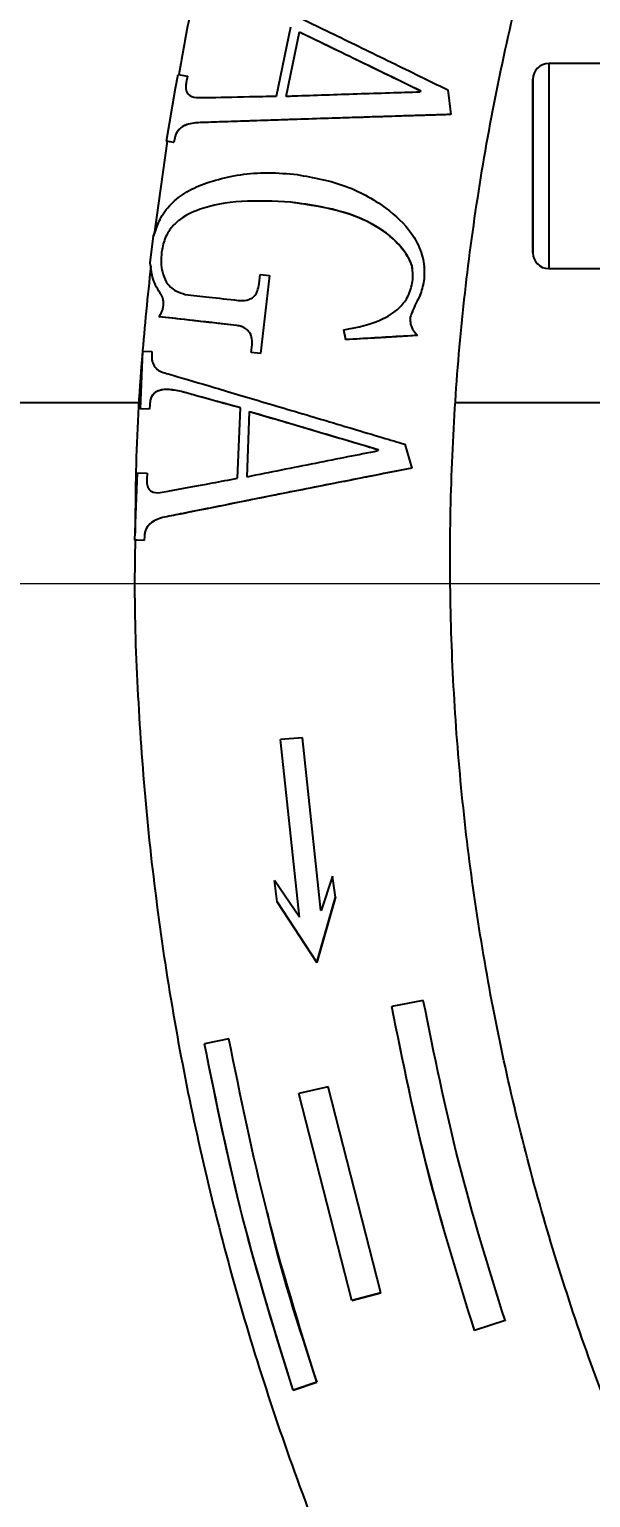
# Model space of a CAD drawing. Header units: millimetres. Extents: x 2085 to 4229, y 754 to 2271.
# Drawn here: x 2894.1 to 2929.6, y 1093.5 to 1186.6 of the extents above; entities that cross this region are included whole.
import ezdxf

# ---------------------------------------------------------------- set-up
doc = ezdxf.new("R2010")
doc.units = ezdxf.units.MM
doc.layers.add('AM_5', color=3, linetype='Continuous', lineweight=25)
doc.styles.add('SLDTEXTSTYLE1', font='txt.shx', dxfattribs={"width": 0.7, "bigfont": 'gbcbig.shx'})
doc.dimstyles.new('SLDDIMSTYLE12$0', dxfattribs={"dimtxt": 12, "dimasz": 10, "dimexe": 0, "dimexo": 0.0625, "dimgap": 0.875, "dimtad": 1, "dimdec": 1, "dimlfac": 1.8, "dimrnd": 1e-09, "dimzin": 12, "dimdsep": 46, "dimtxsty": 'SLDTEXTSTYLE1', "dimcen": 0.09, "dimdle": 8.16, "dimclrd": 3, "dimclre": 3, "dimadec": 0, "dimazin": 3, "dimtfac": 1, "dimtdec": 1, "dimtofl": 0, "dimtmove": 0, "dimatfit": 3, "dimfxl": 0, "dimfrac": 2, "dimtolj": 1, "dimlwd": 5, "dimlwe": 5, "dimarcsym": 0})

# ---------------------------------------------------------------- blocks, each defined once
blk = doc.blocks.new('*D70')
at = {"layer": 'AM_5', "color": 3, "linetype": 'Continuous', "lineweight": 5, "transparency": 16777216}
for p, q in [((2785.587, 1128.523), (2785.587, 1302.033)), ((2938.087, 1302.033), (2795.587, 1302.033))]:
    blk.add_line(p, q, dxfattribs=at)
at = {"layer": 'AM_5', "color": 3, "lineweight": 5, "transparency": 16777216}
blk.add_line((2948.087, 1183.7), (2948.087, 1302.033), dxfattribs=at)
at = {"layer": 'AM_5', "color": 3, "transparency": 16777216}
for points in [[(2795.587, 1303.7), (2795.587, 1300.366), (2785.587, 1302.033)], [(2938.087, 1303.7), (2938.087, 1300.366), (2948.087, 1302.033)]]:
    blk.add_solid(points, dxfattribs=at)
at = {"layer": 'Defpoints', "color": 0, "transparency": 16777216}
for p in [(2785.587, 1302.033), (2948.087, 1183.637), (2785.587, 1128.461)]:
    blk.add_point(p, dxfattribs=at)
at = {"layer": 'AM_5', "color": 0, "transparency": 16777216, "insert": (2861.08, 1308.908), "char_height": 12, "attachment_point": 5, "style": 'SLDTEXTSTYLE1'}
blk.add_mtext('\\A1;165', dxfattribs=at)
blk = doc.blocks.new('*D72')
at = {"layer": 'AM_5', "color": 3, "lineweight": 5, "transparency": 16777216}
blk.add_line((3026.797, 1151.45), (2876.458, 1151.45), dxfattribs=at)
at = {"layer": 'AM_5', "color": 3, "linetype": 'Continuous', "lineweight": 5, "transparency": 16777216}
for p, q in [((2876.458, 1141.45), (2876.458, 919.825)), ((3006.09, 909.825), (2876.458, 909.825))]:
    blk.add_line(p, q, dxfattribs=at)
at = {"layer": 'AM_5', "color": 3, "transparency": 16777216}
for points in [[(2874.792, 1141.45), (2878.125, 1141.45), (2876.458, 1151.45)], [(2874.792, 919.825), (2878.125, 919.825), (2876.458, 909.825)]]:
    blk.add_solid(points, dxfattribs=at)
at = {"layer": 'Defpoints', "color": 0, "transparency": 16777216}
for p in [(3026.86, 1151.45), (2876.458, 909.825), (3006.153, 909.825)]:
    blk.add_point(p, dxfattribs=at)
at = {"layer": 'AM_5', "color": 0, "transparency": 16777216, "insert": (2869.583, 983.738), "char_height": 12, "attachment_point": 5, "rotation": 90, "style": 'SLDTEXTSTYLE1'}
blk.add_mtext('\\A1;245', dxfattribs=at)

msp = doc.modelspace()

# ---------------------------------------------------------------- linework, layer by layer
at = {"color": 7, "linetype": 'Continuous', "lineweight": 25}
for p, q in [((2909.739, 1182.347), (2910.647, 1186.735)), ((2910.346, 1182.324), (2911.192, 1186.42)), ((2910.346, 1182.322), (2911.192, 1186.417)), ((2911.192, 1186.42), (2911.192, 1186.417)), ((2933.987, 1184.417), (2926.987, 1184.417)), ((2903.343, 1182.86), (2903.521, 1183.719)), ((2903.521, 1183.719), (2904.106, 1183.603)), ((2904.106, 1183.603), (2904.025, 1183.213)), ((2904.106, 1183.602), (2904.025, 1183.211)), ((2904.106, 1183.602), (2904.106, 1183.603)), ((2902.781, 1179.5), (2903.343, 1182.86)), ((2904.025, 1183.211), (2904.025, 1183.213)), ((2918.86, 1182.699), (2918.842, 1182.601)), ((2920.598, 1182.743), (2920.786, 1181.18)), ((2904.61, 1180.653), (2904.61, 1180.655)), ((2920.786, 1181.173), (2920.786, 1181.18)), ((2925.987, 1177.917), (2925.987, 1180.917)), ((2925.987, 1180.917), (2925.987, 1180.917)), ((2925.987, 1180.917), (2925.987, 1177.917)), ((2903.296, 1179.703), (2903.238, 1179.41)), ((2903.296, 1179.701), (2903.238, 1179.408)), ((2903.296, 1179.701), (2903.296, 1179.703)), ((2902.822, 1179.492), (2901.995, 1173.604)), ((2903.238, 1179.41), (2902.781, 1179.5)), ((2902.977, 1179.459), (2902.781, 1179.5)), ((2903.238, 1179.408), (2902.977, 1179.459)), ((2903.238, 1179.408), (2903.238, 1179.41)), ((2925.987, 1177.917), (2925.987, 1174.917)), ((2925.987, 1174.917), (2925.987, 1177.917)), ((2925.987, 1177.917), (2925.987, 1177.917)), ((2910.64, 1175.625), (2910.64, 1175.628)), ((2902.252, 1174.332), (2901.946, 1173.488)), ((2902.252, 1174.332), (2902.4, 1174.557)), ((2925.987, 1174.917), (2925.987, 1174.917)), ((2901.748, 1171.781), (2901.946, 1173.488)), ((2902.465, 1172.45), (2902.465, 1172.452)), ((2901.862, 1170.965), (2901.748, 1171.781)), ((2919.092, 1171.516), (2919.092, 1171.523)), ((2926.987, 1171.417), (2933.987, 1171.417)), ((2908.642, 1170.453), (2908.708, 1171.046)), ((2908.708, 1171.046), (2909.301, 1170.977)), ((2909.301, 1170.977), (2908.731, 1166.036)), ((2909.301, 1170.974), (2908.731, 1166.033)), ((2909.301, 1170.974), (2909.301, 1170.977)), ((2919.077, 1170.639), (2919.077, 1170.646)), ((2902.365, 1169.86), (2902.365, 1169.862)), ((2902.294, 1168.367), (2902.294, 1168.369)), ((2907.235, 1167.807), (2907.235, 1167.81)), ((2914.009, 1167.526), (2914.009, 1167.531)), ((2914.141, 1166.915), (2914.009, 1167.531)), ((2914.141, 1166.911), (2914.009, 1167.526)), ((2914.141, 1166.911), (2914.141, 1166.915)), ((2918.679, 1167.18), (2918.679, 1167.187)), ((2901.25, 1166.192), (2901.101, 1162.529)), ((2901.25, 1166.192), (2901.846, 1166.171)), ((2901.25, 1166.191), (2901.25, 1166.192)), ((2901.846, 1166.171), (2901.835, 1165.874)), ((2901.846, 1166.169), (2901.835, 1165.873)), ((2901.846, 1166.169), (2901.846, 1166.171)), ((2908.138, 1166.105), (2908.197, 1166.599)), ((2908.731, 1166.036), (2908.138, 1166.105)), ((2908.138, 1166.102), (2908.138, 1166.105)), ((2908.731, 1166.033), (2908.138, 1166.102)), ((2908.731, 1166.033), (2908.731, 1166.036)), ((2901.117, 1162.917), (2795.087, 1162.917)), ((2903.728, 1163.624), (2903.728, 1163.626)), ((2936.087, 1162.917), (2921.091, 1162.917)), ((2901.697, 1162.508), (2901.101, 1162.529)), ((2901.101, 1162.529), (2901.101, 1162.528)), ((2901.181, 1162.524), (2901.101, 1162.528)), ((2901.697, 1162.506), (2901.181, 1162.524)), ((2901.712, 1162.807), (2901.697, 1162.508)), ((2901.712, 1162.805), (2901.697, 1162.506)), ((2901.697, 1162.506), (2901.697, 1162.508)), ((2901.712, 1162.805), (2901.712, 1162.807)), ((2907.271, 1158.137), (2907.452, 1162.592)), ((2907.874, 1158.211), (2908.04, 1162.367)), ((2907.874, 1158.208), (2908.04, 1162.364)), ((2908.04, 1162.367), (2908.04, 1162.364)), ((2917.871, 1160.287), (2918.305, 1158.781)), ((2916.173, 1159.961), (2916.166, 1159.866)), ((2900.771, 1154.212), (2900.942, 1158.473)), ((2900.942, 1158.473), (2901.538, 1158.451)), ((2901.538, 1158.451), (2901.52, 1158.056)), ((2901.538, 1158.449), (2901.52, 1158.054)), ((2901.538, 1158.449), (2901.538, 1158.451)), ((2918.305, 1158.773), (2918.305, 1158.781)), ((2902.513, 1155.639), (2902.513, 1155.641)), ((2901.367, 1154.191), (2900.771, 1154.212)), ((2900.922, 1154.205), (2900.771, 1154.212)), ((2900.771, 1154.212), (2900.771, 1154.212)), ((2901.367, 1154.189), (2900.922, 1154.205)), ((2901.378, 1154.491), (2901.367, 1154.191)), ((2901.378, 1154.489), (2901.367, 1154.189)), ((2901.367, 1154.189), (2901.367, 1154.191)), ((2901.378, 1154.489), (2901.378, 1154.491)), ((2911.387, 1141.683), (2909.995, 1141.583)), ((2909.995, 1141.583), (2909.995, 1141.58)), ((2911.196, 1130.326), (2909.995, 1141.583)), ((2911.196, 1130.323), (2909.995, 1141.58)), ((2912.547, 1130.739), (2911.387, 1141.683)), ((2909.783, 1131.293), (2909.605, 1132.653)), ((2911.196, 1130.326), (2909.605, 1132.653)), ((2909.605, 1132.653), (2909.605, 1132.65)), ((2909.783, 1131.29), (2909.605, 1132.65)), ((2913.297, 1132.927), (2912.571, 1130.747)), ((2913.473, 1131.594), (2913.297, 1132.927)), ((2909.783, 1131.293), (2912.286, 1127.451)), ((2909.783, 1131.29), (2909.783, 1131.293)), ((2912.286, 1127.447), (2909.783, 1131.29)), ((2912.286, 1127.451), (2913.473, 1131.594)), ((2913.473, 1131.591), (2912.286, 1127.447)), ((2913.473, 1131.594), (2913.473, 1131.591)), ((2912.571, 1130.747), (2912.547, 1130.739)), ((2912.286, 1127.451), (2912.286, 1127.447)), ((2919.04, 1125.051), (2917.044, 1124.657)), ((2917.044, 1124.657), (2917.044, 1124.653)), ((2906.726, 1122.607), (2905.179, 1122.297)), ((2905.179, 1122.297), (2905.179, 1122.295)), ((2913.02, 1119.573), (2911.158, 1119.16)), ((2916.358, 1106.531), (2913.02, 1119.573)), ((2914.513, 1106.044), (2911.158, 1119.16)), ((2911.158, 1119.16), (2911.158, 1119.157)), ((2914.513, 1106.041), (2911.158, 1119.157)), ((2914.513, 1106.044), (2916.358, 1106.531)), ((2916.358, 1106.528), (2914.513, 1106.041)), ((2916.358, 1106.531), (2916.358, 1106.528)), ((2914.513, 1106.041), (2914.513, 1106.044)), ((2922.284, 1104.146), (2924.217, 1104.78)), ((2924.217, 1104.775), (2922.284, 1104.142)), ((2924.217, 1104.78), (2924.217, 1104.775)), ((2922.284, 1104.142), (2922.284, 1104.146)), ((2910.795, 1100.357), (2912.293, 1100.854)), ((2912.293, 1100.851), (2910.795, 1100.355)), ((2912.293, 1100.854), (2912.293, 1100.851)), ((2910.795, 1100.355), (2910.795, 1100.357))]:
    msp.add_line(p, q, dxfattribs=at)
at = {"color": 7, "linetype": 'Continuous', "lineweight": 25, "flags": 128}
for points in [[(2926.987, 1184.417), (2926.987, 1184.318), (2926.987, 1183.885), (2926.987, 1183.13), (2926.987, 1182.095), (2926.987, 1180.834), (2926.987, 1179.416), (2926.987, 1177.917)], [(2926.987, 1177.917), (2926.987, 1176.418), (2926.987, 1174.999), (2926.987, 1173.739), (2926.987, 1172.703), (2926.987, 1171.948), (2926.987, 1171.515), (2926.987, 1171.417)]]:
    msp.add_lwpolyline(points, dxfattribs=at)
at = {"color": 7, "linetype": 'Continuous', "lineweight": 25}
for centre, start, end in [((2926.987, 1183.417), 90, 180), ((2926.987, 1172.417), 180, 270)]:
    msp.add_arc(centre, 1, start, end, dxfattribs=at)
for points, knots in [([(3070.654, 982.719), (3073.215, 982.744), (3076.795, 982.779), (3082.064, 983.057), (3086.529, 983.393), (3091.845, 983.958), (3097.414, 984.732), (3103.227, 985.742), (3109.199, 986.998), (3115.275, 988.508), (3121.413, 990.279), (3127.578, 992.313), (3133.741, 994.613), (3139.878, 997.178), (3145.966, 1000.008), (3151.986, 1003.102), (3157.919, 1006.457), (3163.748, 1010.069), (3169.457, 1013.935), (3175.033, 1018.049), (3180.46, 1022.406), (3185.726, 1027), (3190.817, 1031.825), (3195.722, 1036.872), (3200.429, 1042.135), (3204.927, 1047.605), (3209.205, 1053.273), (3213.254, 1059.131), (3217.063, 1065.167), (3220.625, 1071.373), (3223.93, 1077.738), (3226.971, 1084.25), (3229.74, 1090.9), (3232.231, 1097.674), (3234.436, 1104.562), (3236.351, 1111.55), (3237.969, 1118.628), (3239.287, 1125.782), (3240.3, 1132.999), (3241.004, 1140.266), (3241.397, 1147.57), (3241.476, 1154.898), (3241.239, 1162.236), (3240.685, 1169.571), (3239.813, 1176.888), (3238.623, 1184.175), (3237.114, 1191.418), (3235.289, 1198.603), (3233.149, 1205.715), (3230.695, 1212.743), (3227.93, 1219.672), (3224.858, 1226.488), (3221.48, 1233.179), (3217.803, 1239.73), (3213.829, 1246.13), (3209.564, 1252.366), (3205.013, 1258.424), (3200.181, 1264.292), (3195.074, 1269.959), (3189.697, 1275.411), (3184.251, 1280.459), (3178.777, 1285.111), (3173.319, 1289.38), (3167.694, 1293.423), (3161.913, 1297.231), (3155.985, 1300.799), (3149.923, 1304.121), (3143.737, 1307.192), (3137.44, 1310.005), (3131.047, 1312.557), (3124.572, 1314.843), (3118.034, 1316.859), (3111.459, 1318.602), (3104.886, 1320.067), (3098.392, 1321.248), (3092.103, 1322.145), (3086.579, 1322.729), (3081.696, 1323.096), (3076.872, 1323.336), (3070.898, 1323.453), (3065.381, 1323.343), (3060.112, 1323.071), (3055.647, 1322.734), (3050.331, 1322.169), (3044.762, 1321.395), (3038.949, 1320.385), (3032.978, 1319.129), (3026.901, 1317.619), (3020.764, 1315.848), (3014.598, 1313.814), (3008.435, 1311.514), (3002.298, 1308.949), (2996.21, 1306.119), (2990.19, 1303.025), (2984.258, 1299.67), (2978.428, 1296.058), (2972.719, 1292.192), (2967.143, 1288.078), (2961.716, 1283.721), (2956.45, 1279.127), (2951.359, 1274.302), (2946.454, 1269.255), (2941.747, 1263.992), (2937.249, 1258.522), (2932.971, 1252.854), (2928.922, 1246.996), (2925.113, 1240.96), (2921.551, 1234.754), (2918.246, 1228.389), (2915.203, 1221.877), (2912.442, 1215.226), (2910.104, 1208.944), (2908.826, 1204.838), (2908.263, 1203.03)], [0, 0, 0, 0, 0.010207, 0.014274, 0.021037, 0.028056, 0.035587, 0.043451, 0.051578, 0.059911, 0.06841, 0.077044, 0.085791, 0.094634, 0.103558, 0.112554, 0.121612, 0.130726, 0.13989, 0.149098, 0.158347, 0.167633, 0.176954, 0.186306, 0.195688, 0.205098, 0.214535, 0.223996, 0.233481, 0.242989, 0.252518, 0.262068, 0.271639, 0.281229, 0.290838, 0.300466, 0.310113, 0.319778, 0.329461, 0.339162, 0.348881, 0.358618, 0.368373, 0.378146, 0.387938, 0.397748, 0.407578, 0.417427, 0.427296, 0.437185, 0.447097, 0.457031, 0.466988, 0.47697, 0.486979, 0.497016, 0.507082, 0.517181, 0.527315, 0.537488, 0.547704, 0.556915, 0.566123, 0.575327, 0.584526, 0.593719, 0.602905, 0.612082, 0.621247, 0.630396, 0.639524, 0.64862, 0.657668, 0.666638, 0.675463, 0.683979, 0.691963, 0.697606, 0.703501, 0.71122, 0.721427, 0.725494, 0.732257, 0.739276, 0.746807, 0.754671, 0.762798, 0.771131, 0.77963, 0.788264, 0.797011, 0.805853, 0.814778, 0.823774, 0.832832, 0.841946, 0.85111, 0.860318, 0.869567, 0.878853, 0.888174, 0.897526, 0.906908, 0.916318, 0.925755, 0.935216, 0.944701, 0.954208, 0.963738, 0.973288, 0.982858, 0.992449, 1, 1, 1, 1]), ([(2962.503, 1049.126), (2961.543, 1050.127), (2959.053, 1052.72), (2955.272, 1057.133), (2951.14, 1062.335), (2947.24, 1067.74), (2943.57, 1073.327), (2940.144, 1079.088), (2936.969, 1085.012), (2934.056, 1091.087), (2931.411, 1097.302), (2929.043, 1103.644), (2926.958, 1110.101), (2925.163, 1116.661), (2923.664, 1123.309), (2922.465, 1130.033), (2921.571, 1136.819), (2920.985, 1143.653), (2920.712, 1150.52), (2920.753, 1157.408), (2921.11, 1164.301), (2921.785, 1171.184), (2922.778, 1178.044), (2924.09, 1184.866), (2925.719, 1191.636), (2927.665, 1198.337), (2929.925, 1204.957), (2932.497, 1211.481), (2935.378, 1217.893), (2938.564, 1224.181), (2942.052, 1230.33), (2945.837, 1236.326), (2949.913, 1242.155), (2954.276, 1247.804), (2958.92, 1253.259), (2963.839, 1258.508), (2968.848, 1263.365), (2973.903, 1267.837), (2978.961, 1271.934), (2984.188, 1275.811), (2989.582, 1279.442), (2994.058, 1282.239), (2996.782, 1283.736), (2997.609, 1284.19)], [0, 0, 0, 0, 0.015178, 0.039329, 0.06356, 0.087866, 0.112243, 0.136687, 0.161195, 0.185765, 0.210395, 0.235082, 0.259825, 0.284624, 0.309477, 0.334382, 0.359341, 0.384352, 0.409415, 0.434531, 0.459699, 0.484921, 0.510196, 0.535528, 0.560915, 0.586361, 0.611867, 0.637436, 0.66307, 0.688773, 0.714548, 0.740401, 0.766336, 0.79236, 0.818482, 0.844709, 0.871054, 0.894803, 0.918543, 0.942272, 0.965987, 0.989686, 1, 1, 1, 1]), ([(2904.707, 1189.453), (2904.552, 1188.801), (2904.103, 1186.9), (2903.776, 1184.975), (2903.562, 1183.711)], [0, 0, 0, 0, 0.343292, 1, 1, 1, 1]), ([(2906.468, 1189.625), (2907.225, 1189.258), (2908.74, 1188.524), (2912.023, 1186.927), (2915.036, 1185.458), (2917.468, 1184.272), (2919.149, 1183.451), (2920.152, 1182.961), (2920.598, 1182.743)], [0, 0, 0, 0, 0.22299, 0.445793, 0.67328, 0.789814, 0.906343, 1, 1, 1, 1]), ([(2911.192, 1186.42), (2911.77, 1186.14), (2912.942, 1185.572), (2914.852, 1184.646), (2916.864, 1183.669), (2918.187, 1183.026), (2918.86, 1182.699)], [0, 0, 0, 0, 0.233574, 0.473975, 0.732396, 1, 1, 1, 1]), ([(2911.192, 1186.417), (2912.25, 1185.904), (2914.366, 1184.878), (2917.033, 1183.582), (2918.419, 1182.908), (2918.86, 1182.693)], [0, 0, 0, 0, 0.405367, 0.810677, 1, 1, 1, 1]), ([(2925.987, 1177.917), (2925.987, 1178.608), (2925.987, 1179.673), (2925.987, 1180.954), (2925.987, 1181.834), (2925.987, 1182.548), (2925.987, 1183.212), (2925.987, 1183.549), (2925.987, 1183.212), (2925.987, 1182.548), (2925.987, 1181.834), (2925.987, 1180.954), (2925.987, 1179.673), (2925.987, 1178.608), (2925.987, 1177.917)], [0, 0, 0, 0, 0.119728, 0.18418, 0.25, 0.31582, 0.380272, 0.5, 0.619728, 0.68418, 0.75, 0.81582, 0.880272, 1, 1, 1, 1]), ([(2904.025, 1183.213), (2904.012, 1183.129), (2903.988, 1182.984), (2903.994, 1182.781), (2904.04, 1182.598), (2904.222, 1182.351), (2904.612, 1182.238), (2905.04, 1182.249), (2905.248, 1182.255)], [0, 0, 0, 0, 0.075592, 0.129544, 0.200348, 0.316647, 0.669362, 1, 1, 1, 1]), ([(2904.025, 1183.211), (2904.01, 1183.126), (2903.989, 1183.002), (2903.994, 1182.897), (2903.995, 1182.865)], [0, 0, 0, 0, 0.690619, 1, 1, 1, 1]), ([(2918.842, 1182.601), (2918.2, 1182.58), (2916.897, 1182.539), (2914.863, 1182.473), (2912.82, 1182.406), (2911.322, 1182.357), (2910.514, 1182.33), (2910.346, 1182.324)], [0, 0, 0, 0, 0.231076, 0.468855, 0.699928, 0.937733, 1, 1, 1, 1]), ([(2905.248, 1182.255), (2906.111, 1182.273), (2907.408, 1182.301), (2909.155, 1182.336), (2909.739, 1182.347)], [0, 0, 0, 0, 0.666054, 1, 1, 1, 1]), ([(2904.61, 1180.655), (2904.459, 1180.631), (2904.156, 1180.584), (2903.765, 1180.428), (2903.502, 1180.186), (2903.347, 1179.903), (2903.312, 1179.766), (2903.296, 1179.703)], [0, 0, 0, 0, 0.2849657, 0.5701763, 0.8579747, 0.9347833, 1, 1, 1, 1]), ([(2904.61, 1180.653), (2904.456, 1180.628), (2904.146, 1180.58), (2903.755, 1180.42), (2903.5, 1180.178), (2903.348, 1179.904), (2903.313, 1179.765), (2903.296, 1179.701)], [0, 0, 0, 0, 0.284377, 0.568981, 0.855817, 0.932972, 1, 1, 1, 1]), ([(2920.786, 1181.18), (2920.191, 1181.162), (2919.003, 1181.125), (2916.408, 1181.044), (2913.664, 1180.956), (2911.026, 1180.871), (2909.14, 1180.809), (2907.426, 1180.751), (2905.853, 1180.698), (2905.036, 1180.67), (2904.61, 1180.655)], [0, 0, 0, 0, 0.1101454, 0.2202978, 0.4397644, 0.5503798, 0.6609876, 0.7707247, 0.8804511, 1, 1, 1, 1]), ([(2920.786, 1181.173), (2919.92, 1181.147), (2918.19, 1181.095), (2914.799, 1180.989), (2911.268, 1180.876), (2907.935, 1180.766), (2905.761, 1180.693), (2904.849, 1180.661), (2904.61, 1180.653)], [0, 0, 0, 0, 0.185407, 0.370709, 0.558398, 0.746927, 0.933689, 1, 1, 1, 1]), ([(2925.987, 1177.917), (2925.987, 1177.225), (2925.987, 1176.161), (2925.987, 1174.88), (2925.987, 1174), (2925.987, 1173.285), (2925.987, 1172.621), (2925.987, 1172.284), (2925.987, 1172.621), (2925.987, 1173.285), (2925.987, 1174), (2925.987, 1174.88), (2925.987, 1176.161), (2925.987, 1177.225), (2925.987, 1177.917)], [0, 0, 0, 0, 0.119728, 0.18418, 0.25, 0.31582, 0.380272, 0.5, 0.619728, 0.68418, 0.75, 0.81582, 0.880272, 1, 1, 1, 1]), ([(2901.946, 1173.488), (2902.107, 1173.938), (2902.419, 1174.815), (2903.243, 1175.743), (2904.308, 1176.472), (2905.649, 1176.987), (2907.203, 1177.366), (2908.951, 1177.536), (2910.214, 1177.45), (2910.846, 1177.407)], [0, 0, 0, 0, 0.153019, 0.297411, 0.441696, 0.5827, 0.723648, 0.861813, 1, 1, 1, 1]), ([(2910.846, 1177.407), (2911.902, 1177.227), (2913.967, 1176.876), (2916.557, 1175.468), (2918.185, 1173.963), (2918.947, 1172.534), (2919.136, 1171.455), (2919.092, 1170.847), (2919.077, 1170.646)], [0, 0, 0, 0, 0.271147, 0.5298944, 0.7266952, 0.8469675, 0.9493062, 1, 1, 1, 1]), ([(2910.64, 1175.628), (2909.57, 1175.681), (2907.421, 1175.787), (2905.052, 1175.316), (2903.699, 1174.668), (2903.007, 1173.964), (2902.676, 1173.389), (2902.521, 1172.815), (2902.48, 1172.55), (2902.465, 1172.452)], [0, 0, 0, 0, 0.279466, 0.561234, 0.760369, 0.846596, 0.933772, 0.975461, 1, 1, 1, 1]), ([(2918.385, 1170.728), (2918.386, 1170.994), (2918.388, 1171.526), (2917.96, 1172.449), (2917, 1173.521), (2915.177, 1174.685), (2912.855, 1175.328), (2911.285, 1175.541), (2910.64, 1175.628)], [0, 0, 0, 0, 0.077882, 0.155889, 0.303048, 0.519911, 0.802703, 1, 1, 1, 1]), ([(2918.353, 1171.404), (2918.352, 1171.41), (2918.342, 1171.65), (2918.033, 1172.27), (2917.21, 1173.351), (2915.582, 1174.479), (2913.205, 1175.258), (2911.522, 1175.499), (2910.64, 1175.625)], [0, 0, 0, 0, 0.00184, 0.074749, 0.2227, 0.476818, 0.725837, 1, 1, 1, 1]), ([(2902.465, 1172.452), (2902.447, 1172.228), (2902.411, 1171.777), (2902.508, 1171.115), (2902.781, 1170.455), (2903.275, 1169.993), (2903.757, 1169.847), (2903.961, 1169.786)], [0, 0, 0, 0, 0.140036, 0.28161, 0.481654, 0.781436, 1, 1, 1, 1]), ([(2901.778, 1171.571), (2901.58, 1169.669), (2901.13, 1165.343), (2900.814, 1159.697), (2900.796, 1155.96), (2900.789, 1154.66)], [0, 0, 0, 0, 0.338448, 0.769886, 1, 1, 1, 1]), ([(2902.365, 1169.862), (2902.266, 1170.027), (2902.07, 1170.357), (2901.836, 1170.939), (2901.781, 1171.469), (2901.748, 1171.781)], [0, 0, 0, 0, 0.291087, 0.582222, 1, 1, 1, 1]), ([(2907.32, 1169.402), (2907.5, 1169.392), (2907.779, 1169.376), (2908.155, 1169.511), (2908.394, 1169.721), (2908.57, 1170.046), (2908.615, 1170.299), (2908.642, 1170.453)], [0, 0, 0, 0, 0.297366, 0.460878, 0.62571, 0.771958, 1, 1, 1, 1]), ([(2914.009, 1167.531), (2914.87, 1167.705), (2916.203, 1167.975), (2917.553, 1168.872), (2918.194, 1169.781), (2918.32, 1170.404), (2918.385, 1170.728)], [0, 0, 0, 0, 0.4419525, 0.6841992, 0.835853, 1, 1, 1, 1]), ([(2919.077, 1170.646), (2919.006, 1170.324), (2918.88, 1169.755), (2918.475, 1169.045), (2918.299, 1168.578), (2918.212, 1168.345)], [0, 0, 0, 0, 0.394484, 0.697426, 1, 1, 1, 1]), ([(2919.077, 1170.639), (2919.005, 1170.316), (2918.876, 1169.739), (2918.479, 1169.048), (2918.301, 1168.575), (2918.212, 1168.338)], [0, 0, 0, 0, 0.388501, 0.694445, 1, 1, 1, 1]), ([(2902.573, 1169.039), (2902.579, 1169.126), (2902.592, 1169.3), (2902.554, 1169.529), (2902.474, 1169.724), (2902.406, 1169.81), (2902.365, 1169.862)], [0, 0, 0, 0, 0.227622, 0.457985, 0.670614, 1, 1, 1, 1]), ([(2902.577, 1169.329), (2902.569, 1169.397), (2902.552, 1169.54), (2902.472, 1169.723), (2902.405, 1169.808), (2902.365, 1169.86)], [0, 0, 0, 0, 0.266914, 0.554772, 1, 1, 1, 1]), ([(2903.961, 1169.786), (2904.442, 1169.731), (2905.423, 1169.62), (2906.68, 1169.475), (2907.32, 1169.402)], [0, 0, 0, 0, 0.490594, 1, 1, 1, 1]), ([(2902.294, 1168.369), (2902.341, 1168.443), (2902.417, 1168.566), (2902.52, 1168.77), (2902.558, 1168.936), (2902.571, 1169.025), (2902.573, 1169.039)], [0, 0, 0, 0, 0.41784, 0.693834, 0.949665, 1, 1, 1, 1]), ([(2907.235, 1167.81), (2906.152, 1167.934), (2904.07, 1168.171), (2902.87, 1168.305), (2902.294, 1168.369)], [0, 0, 0, 0, 0.520417, 1, 1, 1, 1]), ([(2907.235, 1167.807), (2906.266, 1167.918), (2904.328, 1168.139), (2902.896, 1168.3), (2902.362, 1168.36), (2902.294, 1168.367)], [0, 0, 0, 0, 0.466445, 0.932894, 1, 1, 1, 1]), ([(2908.197, 1166.599), (2908.201, 1166.762), (2908.208, 1167.039), (2908.038, 1167.384), (2907.813, 1167.617), (2907.532, 1167.762), (2907.332, 1167.794), (2907.235, 1167.81)], [0, 0, 0, 0, 0.26261, 0.443971, 0.625229, 0.817543, 1, 1, 1, 1]), ([(2908.197, 1166.596), (2908.201, 1166.759), (2908.208, 1167.036), (2908.037, 1167.384), (2907.807, 1167.619), (2907.525, 1167.76), (2907.328, 1167.792), (2907.235, 1167.807)], [0, 0, 0, 0, 0.267101, 0.452006, 0.636956, 0.828357, 1, 1, 1, 1]), ([(2918.212, 1168.345), (2918.21, 1168.192), (2918.206, 1167.885), (2918.39, 1167.471), (2918.585, 1167.28), (2918.679, 1167.187)], [0, 0, 0, 0, 0.3373649, 0.6775205, 1, 1, 1, 1]), ([(2918.679, 1167.187), (2917.481, 1167.116), (2916.019, 1167.029), (2914.429, 1166.933), (2914.141, 1166.915)], [0, 0, 0, 0, 0.819128, 1, 1, 1, 1]), ([(2918.679, 1167.18), (2917.818, 1167.13), (2916.462, 1167.05), (2914.761, 1166.948), (2914.141, 1166.911)], [0, 0, 0, 0, 0.635161, 1, 1, 1, 1]), ([(2901.835, 1165.874), (2901.837, 1165.792), (2901.842, 1165.625), (2901.929, 1165.338), (2902.119, 1165.059), (2902.448, 1164.856), (2902.735, 1164.784), (2902.88, 1164.748)], [0, 0, 0, 0, 0.088857, 0.178743, 0.417554, 0.704897, 1, 1, 1, 1]), ([(2902.88, 1164.748), (2903.686, 1164.509), (2905.299, 1164.033), (2908.791, 1162.996), (2911.992, 1162.043), (2914.569, 1161.274), (2916.344, 1160.744), (2917.401, 1160.427), (2917.871, 1160.287)], [0, 0, 0, 0, 0.223616, 0.447069, 0.674605, 0.79085, 0.907091, 1, 1, 1, 1]), ([(2903.728, 1163.626), (2903.427, 1163.686), (2902.825, 1163.805), (2902.271, 1163.719), (2901.954, 1163.49), (2901.831, 1163.328), (2901.751, 1163.119), (2901.725, 1162.945), (2901.715, 1162.841), (2901.712, 1162.807)], [0, 0, 0, 0, 0.346276, 0.693905, 0.784054, 0.874801, 0.925202, 0.975897, 1, 1, 1, 1]), ([(2903.728, 1163.624), (2903.417, 1163.685), (2902.792, 1163.806), (2902.234, 1163.708), (2901.929, 1163.461), (2901.814, 1163.294), (2901.743, 1163.08), (2901.722, 1162.919), (2901.714, 1162.828), (2901.712, 1162.805)], [0, 0, 0, 0, 0.352704, 0.706931, 0.794737, 0.883199, 0.933397, 0.983603, 1, 1, 1, 1]), ([(2907.452, 1162.592), (2906.339, 1162.901), (2904.974, 1163.281), (2903.922, 1163.572), (2903.728, 1163.626)], [0, 0, 0, 0, 0.815386, 1, 1, 1, 1]), ([(2907.452, 1162.589), (2906.442, 1162.87), (2905.072, 1163.252), (2904.008, 1163.546), (2903.728, 1163.624)], [0, 0, 0, 0, 0.73729, 1, 1, 1, 1]), ([(2908.04, 1162.367), (2908.651, 1162.187), (2909.892, 1161.82), (2911.915, 1161.222), (2914.051, 1160.59), (2915.457, 1160.173), (2916.173, 1159.961)], [0, 0, 0, 0, 0.23296, 0.472722, 0.7317049, 1, 1, 1, 1]), ([(2908.04, 1162.364), (2909.159, 1162.033), (2911.398, 1161.372), (2914.228, 1160.533), (2915.699, 1160.096), (2916.173, 1159.956)], [0, 0, 0, 0, 0.404163, 0.808277, 1, 1, 1, 1]), ([(2916.166, 1159.866), (2915.531, 1159.739), (2914.242, 1159.483), (2912.168, 1159.07), (2909.999, 1158.637), (2908.59, 1158.355), (2907.874, 1158.211)], [0, 0, 0, 0, 0.2342809, 0.4753573, 0.7330751, 1, 1, 1, 1]), ([(2918.305, 1158.781), (2917.718, 1158.665), (2916.544, 1158.433), (2913.981, 1157.927), (2911.271, 1157.389), (2908.664, 1156.871), (2906.801, 1156.5), (2905.108, 1156.161), (2903.641, 1155.867), (2902.879, 1155.714), (2902.513, 1155.641)], [0, 0, 0, 0, 0.112188, 0.224385, 0.447913, 0.560664, 0.673407, 0.785115, 0.89681, 1, 1, 1, 1]), ([(2918.305, 1158.773), (2917.452, 1158.606), (2915.748, 1158.271), (2912.406, 1157.61), (2908.922, 1156.919), (2905.629, 1156.263), (2903.563, 1155.85), (2902.697, 1155.676), (2902.513, 1155.639)], [0, 0, 0, 0, 0.188197, 0.37627, 0.567169, 0.759065, 0.948883, 1, 1, 1, 1]), ([(2901.52, 1158.056), (2901.52, 1157.971), (2901.52, 1157.82), (2901.565, 1157.61), (2901.652, 1157.424), (2901.901, 1157.222), (2902.306, 1157.201), (2902.707, 1157.278), (2902.878, 1157.311)], [0, 0, 0, 0, 0.0772095, 0.1383622, 0.2243536, 0.3475855, 0.722164, 1, 1, 1, 1]), ([(2902.878, 1157.311), (2903.751, 1157.476), (2905.033, 1157.717), (2906.729, 1158.035), (2907.271, 1158.137)], [0, 0, 0, 0, 0.6809188, 1, 1, 1, 1]), ([(2902.513, 1155.641), (2902.368, 1155.592), (2902.081, 1155.497), (2901.742, 1155.291), (2901.526, 1155.036), (2901.426, 1154.794), (2901.387, 1154.637), (2901.381, 1154.539), (2901.378, 1154.491)], [0, 0, 0, 0, 0.29148, 0.57507, 0.807928, 0.896775, 0.949081, 1, 1, 1, 1]), ([(2902.513, 1155.639), (2902.365, 1155.589), (2902.074, 1155.493), (2901.715, 1155.272), (2901.5, 1154.992), (2901.394, 1154.693), (2901.383, 1154.556), (2901.378, 1154.489)], [0, 0, 0, 0, 0.293371, 0.572585, 0.854576, 0.929363, 1, 1, 1, 1]), ([(2900.785, 1154.211), (2900.768, 1153.219), (2900.713, 1149.78), (2900.949, 1143.891), (2901.488, 1136.556), (2902.364, 1129.239), (2903.553, 1121.952), (2905.062, 1114.709), (2906.887, 1107.524), (2909.027, 1100.412), (2911.481, 1093.384), (2914.246, 1086.455), (2917.319, 1079.639), (2920.696, 1072.948), (2924.373, 1066.397), (2928.347, 1059.997), (2932.612, 1053.761), (2937.163, 1047.703), (2941.995, 1041.835), (2947.102, 1036.168), (2952.479, 1030.716), (2957.925, 1025.668), (2963.399, 1021.016), (2968.857, 1016.747), (2974.482, 1012.704), (2980.263, 1008.896), (2986.191, 1005.328), (2992.253, 1002.006), (2998.439, 998.935), (3004.736, 996.122), (3011.129, 993.57), (3017.605, 991.284), (3024.142, 989.268), (3030.717, 987.525), (3037.29, 986.06), (3043.784, 984.879), (3050.073, 983.982), (3055.597, 983.398), (3060.48, 983.032), (3065.304, 982.784), (3068.719, 982.743), (3070.654, 982.719)], [0, 0, 0, 0, 0.011098, 0.038456, 0.065866, 0.093327, 0.120841, 0.148408, 0.176031, 0.203709, 0.231446, 0.259243, 0.287104, 0.31503, 0.343027, 0.371097, 0.399245, 0.427478, 0.455801, 0.484223, 0.512754, 0.541404, 0.567237, 0.593062, 0.618875, 0.644675, 0.670459, 0.696222, 0.721959, 0.747663, 0.773323, 0.798921, 0.824432, 0.849809, 0.874965, 0.899718, 0.9236, 0.945993, 0.961817, 0.978352, 1, 1, 1, 1]), ([(2924.217, 1104.78), (2923.185, 1108.107), (2921.115, 1114.777), (2919.733, 1121.621), (2919.04, 1125.051)], [0, 0, 0, 0, 0.498853, 1, 1, 1, 1]), ([(2922.284, 1104.146), (2921.24, 1107.513), (2919.146, 1114.261), (2917.746, 1121.187), (2917.044, 1124.657)], [0, 0, 0, 0, 0.498856, 1, 1, 1, 1]), ([(2922.284, 1104.142), (2921.237, 1107.516), (2919.144, 1114.264), (2917.744, 1121.19), (2917.044, 1124.653)], [0, 0, 0, 0, 0.5, 1, 1, 1, 1]), ([(2910.795, 1100.357), (2909.666, 1103.995), (2907.427, 1111.214), (2905.924, 1118.622), (2905.179, 1122.297)], [0, 0, 0, 0, 0.50392, 1, 1, 1, 1]), ([(2910.795, 1100.355), (2909.675, 1103.964), (2907.434, 1111.183), (2905.931, 1118.591), (2905.179, 1122.295)], [0, 0, 0, 0, 0.5, 1, 1, 1, 1]), ([(2912.293, 1100.854), (2911.175, 1104.457), (2908.954, 1111.615), (2907.465, 1118.96), (2906.726, 1122.607)], [0, 0, 0, 0, 0.503419, 1, 1, 1, 1]), ([(2909.133, 1111.682), (2909.137, 1111.666), (2909.946, 1107.993), (2911.122, 1104.415), (2912.293, 1100.851)], [0, 0, 0, 0, 0.00426, 1, 1, 1, 1])]:
    msp.add_open_spline(points, degree=3, knots=knots, dxfattribs=at)

# ---------------------------------------------------------------- dimensions: what is measured, and where the dimension line sits
at = {"layer": 'AM_5'}
for base, p1, p2, angle, text, picture, middle in [((2785.587, 1302.033), (2948.087, 1183.637), (2785.587, 1128.461), 360, '165', '*D70', (2861.08, 1302.033)), ((2876.458, 909.825), (3026.86, 1151.45), (3006.153, 909.825), 90, '245', '*D72', (2876.458, 983.738))]:
    dim = msp.add_linear_dim(base=base, p1=p1, p2=p2, angle=angle, text=text, dimstyle='SLDDIMSTYLE12$0', override={"dimlfac": 1}, dxfattribs=at)
    dim.commit()
    dim.dimension.update_dxf_attribs({"geometry": picture, "text_midpoint": middle, "dimtype": 160})

doc.saveas('drawing.dxf')
